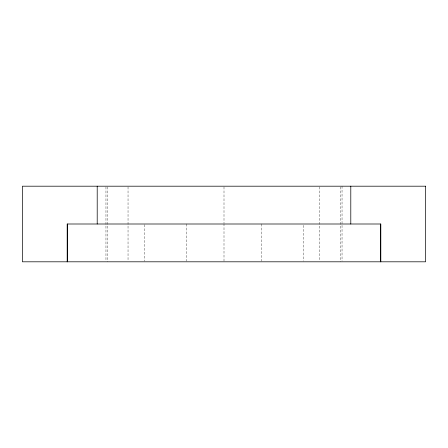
<?xml version="1.0" encoding="UTF-8"?>
<svg xmlns="http://www.w3.org/2000/svg" width="448" height="448" viewBox="0 0 448 448"><rect width="100%" height="100%" fill="white"/><g stroke="black" fill="none" stroke-linecap="round" stroke-linejoin="round"><path stroke-width="0.34" stroke-dasharray="2.24 1.68" d="M342.042 186.194L342.042 261.111M340.53 186.889L340.53 261.806M319.536 186.889L319.536 261.111M303.71 225.372L303.71 261.117M261.806 224L261.806 261.117M224 186.889L224 222.958M224 223.653L224 261.111M186.194 224L186.194 261.117M144.29 224.689L144.29 261.117M128.038 186.889L128.038 261.111M107.47 186.889L107.47 261.806M105.958 186.889L105.958 261.111"/><path stroke-width="0.67" d="M380.817 261.806L380.817 224L67.183 224L67.183 261.806M380.632 224L380.632 261.806M350.795 186.194L350.795 224M97.205 186.194L97.205 224M67.368 224L67.368 261.806M425.6 186.194L22.4 186.194L22.4 261.806L425.6 261.806L425.6 186.194"/></g></svg>
